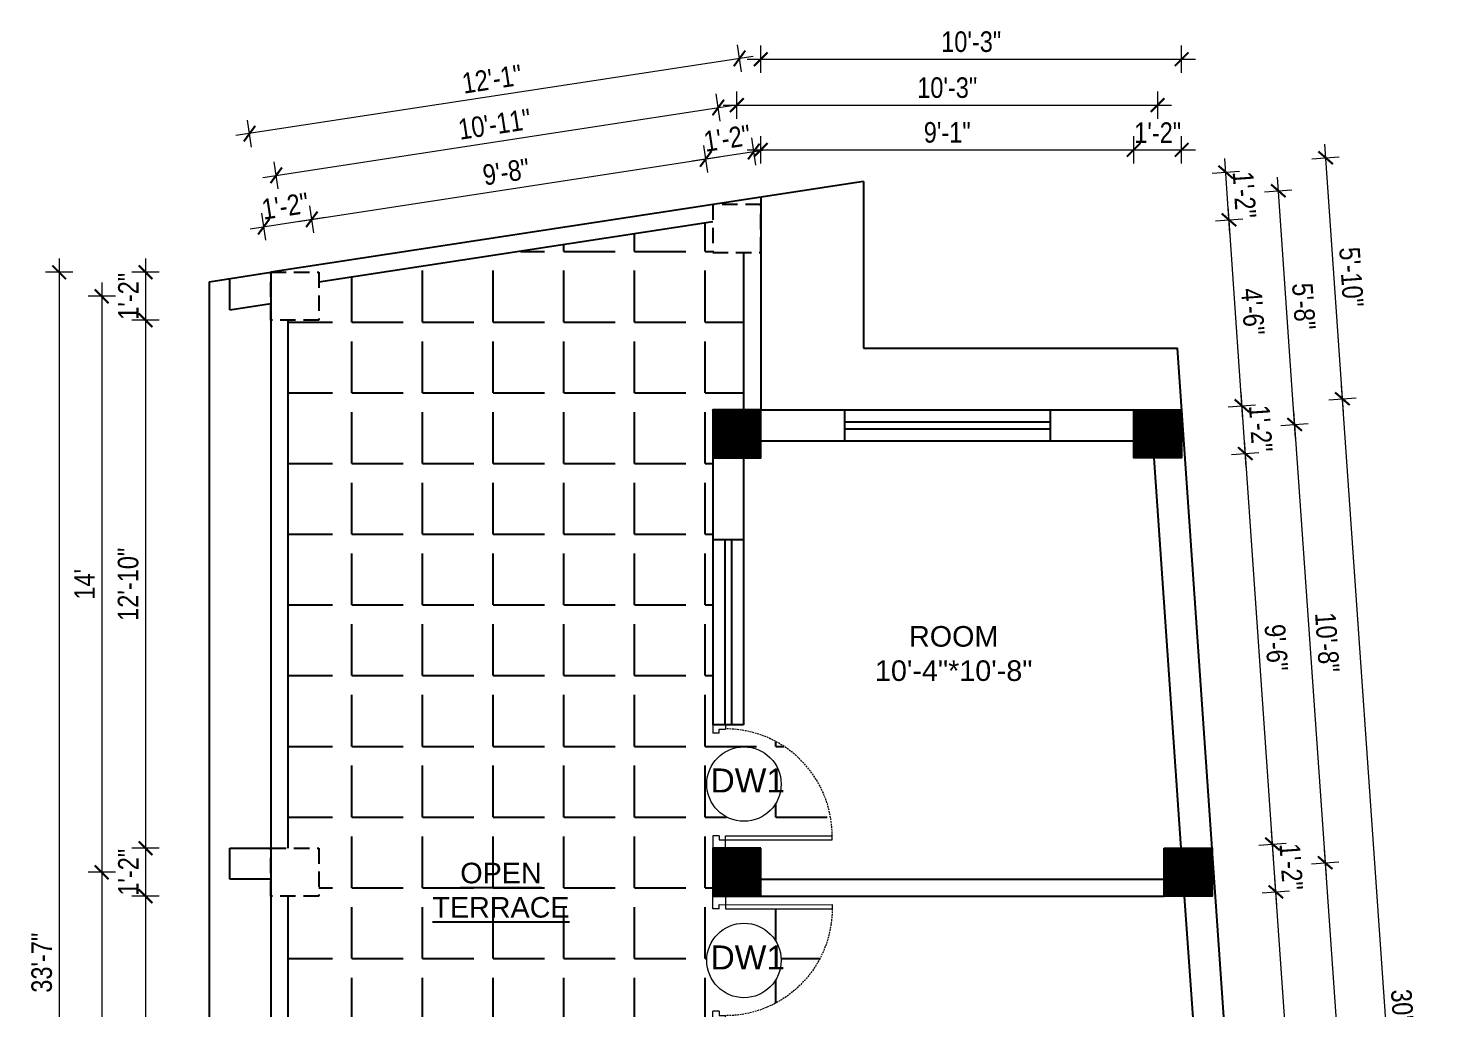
# Model space of a CAD drawing. Header units: inches. Extents: x -5096374 to -5070857, y -3259973 to -3243900.
# Drawn here: x -5090241.3 to -5089828.5, y -3258620.3 to -3258334.3 of the extents above; entities that cross this region are included whole.
import ezdxf

# ---------------------------------------------------------------- set-up
doc = ezdxf.new("R2010")
doc.units = ezdxf.units.IN
doc.header["$LTSCALE"] = 2
doc.header["$MEASUREMENT"] = 0
doc.header["$PDMODE"] = 34
doc.linetypes.add('HIDDEN', pattern=[0.375, 0.25, -0.125])
doc.layers.get('0').update_dxf_attribs({"linetype": 'CONTINUOUS'})
doc.layers.get('DEFPOINTS').update_dxf_attribs({"color": 141, "linetype": 'CONTINUOUS'})
doc.layers.add('A-Hatch', color=7, linetype='CONTINUOUS')
for name, color, linetype, lineweight in [('Annotate-Lite.w', 177, 'CONTINUOUS', 9), ('DIM 1-100', 4, 'CONTINUOUS', 13), ('Door-Window.w', 4, 'CONTINUOUS', 15), ('TEXT', 181, 'CONTINUOUS', 25)]:
    doc.layers.add(name, color=color, linetype=linetype, lineweight=lineweight)
doc.styles.add('arial.', font='arial.ttf')
doc.styles.add('gaurav', font='arial.ttf')
doc.styles.get("Standard").update_dxf_attribs({"font": 'ARIALN.TTF'})
doc.dimstyles.new('1 by 96', dxfattribs={"dimtxt": 6, "dimasz": 4, "dimexe": 4, "dimexo": 4, "dimgap": 2, "dimtad": 1, "dimdec": 0, "dimzin": 0, "dimdsep": 46, "dimlunit": 4, "dimtxsty": 'Standard', "dimblk": 'ARCHTICK', "dimcen": 0, "dimdle": 4, "dimadec": 0, "dimazin": 0, "dimtfac": 1, "dimtdec": 0, "dimtix": 1, "dimtofl": 0, "dimtmove": 1, "dimatfit": 3, "dimldrblk": 'ARCHTICK', "dimfxl": 4, "dimfxlon": 1, "dimtolj": 1, "dimtzin": 0, "dimlwd": -1, "dimlwe": -1, "dimarcsym": 0})
pattern_1 = [(45, (591.35955, 0), (-0.0883883476483, 0.0883883476483), [])]

# ---------------------------------------------------------------- blocks, each defined once
blk = doc.blocks.new('3-0')
at = {"ltscale": 3}
for p, q in [((11063.05, 10097.68), (11065.97, 10099.9)), ((11065.97, 10099.9), (11066.71, 10098.92)), ((11063.05, 10097.68), (11064.53, 10095.73)), ((11065.99, 10096.84), (11064.53, 10095.73)), ((11065.25, 10097.81), (11066.71, 10098.92)), ((11065.99, 10096.84), (11065.25, 10097.81)), ((11085.5, 10074.13), (11110.32, 10092.96)), ((11086.24, 10073.15), (11111.05, 10091.97)), ((11111.05, 10091.97), (11110.32, 10092.96)), ((11084.04, 10073.02), (11082.57, 10071.91)), ((11082.57, 10071.91), (11084.79, 10068.98)), ((11084.04, 10073.02), (11084.78, 10072.04)), ((11084.78, 10072.04), (11086.24, 10073.15)), ((11084.79, 10068.98), (11087.72, 10071.2)), ((11086.24, 10073.15), (11085.5, 10074.13)), ((11087.72, 10071.2), (11086.24, 10073.15))]:
    blk.add_line(p, q, dxfattribs=at)
at = {"layer": 'Door-Window.w', "color": 9, "linetype": 'HIDDEN', "lineweight": 18}
blk.add_arc((11085.5, 10074.13), 31.16, 37.1906, 127.1465, dxfattribs=at)
blk = doc.blocks.new('_ArchTick')
at = {"color": 0, "linetype": 'ByBlock', "const_width": 0.15}
blk.add_lwpolyline([(-0.5, -0.5), (0.5, 0.5)], dxfattribs=at)
blk = doc.blocks.new('*D412')
at = {"layer": 'DEFPOINTS', "color": 0, "transparency": 16777216}
for p in [(-5090158.53, -3258390.02), (-5090170.49, -3258405.47), (-5090156.49, -3258403.32)]:
    blk.add_point(p, dxfattribs=at)
at = {"layer": 'DIM 1-100', "color": 0, "transparency": 16777216}
for p, q in [((-5090171.93, -3258396.12), (-5090173.14, -3258388.21)), ((-5090157.93, -3258393.97), (-5090159.14, -3258386.06)), ((-5090176.49, -3258392.77), (-5090154.58, -3258389.41))]:
    blk.add_line(p, q, dxfattribs=at)
at = {"layer": 'DIM 1-100', "color": 0, "transparency": 16777216, "xscale": 4, "yscale": 4, "zscale": 4}
for p, rotation in [((-5090158.53, -3258390.02), 8.714742016929982), ((-5090172.53, -3258392.16), 188.71474201693)]:
    blk.add_blockref('_ArchTick', p, dxfattribs=dict(at, rotation=rotation))
at = {"layer": 'DIM 1-100', "color": 0, "transparency": 16777216, "insert": (-5090166.29, -3258386.14), "char_height": 6, "attachment_point": 5, "rotation": 8.7147}
blk.add_mtext('\\A1;1\'-2"', dxfattribs=at)
blk = doc.blocks.new('*D413')
at = {"layer": 'DEFPOINTS', "color": 0, "ltscale": 0.5, "transparency": 16777216}
for p in [(-5090043.53, -3258372.39), (-5090041.49, -3258385.7), (-5090156.49, -3258403.32)]:
    blk.add_point(p, dxfattribs=at)
at = {"layer": 'DIM 1-100', "color": 0, "ltscale": 0.5, "transparency": 16777216}
for p, q in [((-5090162.49, -3258390.62), (-5090039.58, -3258371.78)), ((-5090042.93, -3258376.34), (-5090044.14, -3258368.44)), ((-5090157.93, -3258393.97), (-5090159.14, -3258386.06))]:
    blk.add_line(p, q, dxfattribs=at)
at = {"layer": 'DIM 1-100', "color": 0, "ltscale": 0.5, "transparency": 16777216, "xscale": 4, "yscale": 4, "zscale": 4}
for p, rotation in [((-5090043.53, -3258372.39), 8.71474201692909), ((-5090158.53, -3258390.02), 188.7147420169291)]:
    blk.add_blockref('_ArchTick', p, dxfattribs=dict(at, rotation=rotation))
at = {"layer": 'DIM 1-100', "color": 0, "ltscale": 0.5, "transparency": 16777216, "insert": (-5090101.8, -3258376.2), "char_height": 6, "attachment_point": 5, "rotation": 8.7147}
blk.add_mtext('\\A1;9\'-8"', dxfattribs=at)
blk = doc.blocks.new('*D414')
at = {"layer": 'DEFPOINTS', "color": 0, "ltscale": 0.5, "transparency": 16777216}
for p in [(-5090029.53, -3258370.24), (-5090027.49, -3258383.55), (-5090041.49, -3258385.7)]:
    blk.add_point(p, dxfattribs=at)
at = {"layer": 'DIM 1-100', "color": 0, "ltscale": 0.5, "transparency": 16777216}
for p, q in [((-5090028.93, -3258374.2), (-5090030.14, -3258366.29)), ((-5090047.49, -3258373), (-5090025.58, -3258369.64)), ((-5090042.93, -3258376.34), (-5090044.14, -3258368.44))]:
    blk.add_line(p, q, dxfattribs=at)
at = {"layer": 'DIM 1-100', "color": 0, "ltscale": 0.5, "transparency": 16777216, "xscale": 4, "yscale": 4, "zscale": 4}
for p, rotation in [((-5090029.53, -3258370.24), 8.71474201692909), ((-5090043.53, -3258372.39), 188.7147420169291)]:
    blk.add_blockref('_ArchTick', p, dxfattribs=dict(at, rotation=rotation))
at = {"layer": 'DIM 1-100', "color": 0, "ltscale": 0.5, "transparency": 16777216, "insert": (-5090037.29, -3258366.36), "char_height": 6, "attachment_point": 5, "rotation": 8.7147}
blk.add_mtext('\\A1;1\'-2"', dxfattribs=at)
blk = doc.blocks.new('*D415')
at = {"layer": 'DEFPOINTS', "color": 0, "ltscale": 0.5, "transparency": 16777216}
for p in [(-5089918.65, -3258369.75), (-5090027.49, -3258383.55), (-5089918.65, -3258445.63)]:
    blk.add_point(p, dxfattribs=at)
at = {"layer": 'DIM 1-100', "color": 0, "ltscale": 0.5, "transparency": 16777216}
for p, q in [((-5090027.49, -3258373.75), (-5090027.49, -3258365.75)), ((-5089918.65, -3258373.75), (-5089918.65, -3258365.75)), ((-5090031.49, -3258369.75), (-5089914.65, -3258369.75))]:
    blk.add_line(p, q, dxfattribs=at)
at = {"layer": 'DIM 1-100', "color": 0, "ltscale": 0.5, "transparency": 16777216, "xscale": 4, "yscale": 4, "zscale": 4, "rotation": 180}
blk.add_blockref('_ArchTick', (-5090027.49, -3258369.75), dxfattribs=at)
at = {"layer": 'DIM 1-100', "color": 0, "ltscale": 0.5, "transparency": 16777216, "xscale": 4, "yscale": 4, "zscale": 4}
blk.add_blockref('_ArchTick', (-5089918.65, -3258369.75), dxfattribs=at)
at = {"layer": 'DIM 1-100', "color": 0, "ltscale": 0.5, "transparency": 16777216, "insert": (-5089973.07, -3258364.69), "char_height": 6, "attachment_point": 5}
blk.add_mtext('\\A1;9\'-1"', dxfattribs=at)
blk = doc.blocks.new('*D416')
at = {"layer": 'DEFPOINTS', "color": 0, "ltscale": 0.5, "transparency": 16777216}
for p in [(-5089904.65, -3258369.75), (-5089918.65, -3258445.63), (-5089904.65, -3258445.63)]:
    blk.add_point(p, dxfattribs=at)
at = {"layer": 'DIM 1-100', "color": 0, "ltscale": 0.5, "transparency": 16777216}
for p, q in [((-5089918.65, -3258373.75), (-5089918.65, -3258365.75)), ((-5089904.65, -3258373.75), (-5089904.65, -3258365.75)), ((-5089922.65, -3258369.75), (-5089900.65, -3258369.75))]:
    blk.add_line(p, q, dxfattribs=at)
at = {"layer": 'DIM 1-100', "color": 0, "ltscale": 0.5, "transparency": 16777216, "xscale": 4, "yscale": 4, "zscale": 4, "rotation": 180}
blk.add_blockref('_ArchTick', (-5089918.65, -3258369.75), dxfattribs=at)
at = {"layer": 'DIM 1-100', "color": 0, "ltscale": 0.5, "transparency": 16777216, "xscale": 4, "yscale": 4, "zscale": 4}
blk.add_blockref('_ArchTick', (-5089904.65, -3258369.75), dxfattribs=at)
at = {"layer": 'DIM 1-100', "color": 0, "ltscale": 0.5, "transparency": 16777216, "insert": (-5089911.65, -3258364.74), "char_height": 6, "attachment_point": 5}
blk.add_mtext('\\A1;1\'-2"', dxfattribs=at)
blk = doc.blocks.new('*D417')
at = {"layer": 'DEFPOINTS', "color": 0, "ltscale": 0.5, "transparency": 16777216}
for p in [(-5090170.49, -3258405.47), (-5090207.04, -3258419.47), (-5090170.49, -3258419.47)]:
    blk.add_point(p, dxfattribs=at)
at = {"layer": 'DIM 1-100', "color": 0, "ltscale": 0.5, "transparency": 16777216}
for p, q in [((-5090203.04, -3258405.47), (-5090211.04, -3258405.47)), ((-5090207.04, -3258401.47), (-5090207.04, -3258423.47)), ((-5090203.04, -3258419.47), (-5090211.04, -3258419.47))]:
    blk.add_line(p, q, dxfattribs=at)
at = {"layer": 'DIM 1-100', "color": 0, "ltscale": 0.5, "transparency": 16777216, "xscale": 4, "yscale": 4, "zscale": 4}
for p, rotation in [((-5090207.04, -3258405.47), 90), ((-5090207.04, -3258419.47), 270)]:
    blk.add_blockref('_ArchTick', p, dxfattribs=dict(at, rotation=rotation))
at = {"layer": 'DIM 1-100', "color": 0, "ltscale": 0.5, "transparency": 16777216, "insert": (-5090212.06, -3258412.47), "char_height": 6, "attachment_point": 5, "rotation": 90}
blk.add_mtext('\\A1;1\'-2"', dxfattribs=at)
blk = doc.blocks.new('*D418')
at = {"layer": 'DEFPOINTS', "color": 0, "ltscale": 0.5, "transparency": 16777216}
for p in [(-5090170.49, -3258419.47), (-5090207.04, -3258573.47), (-5090170.49, -3258573.47)]:
    blk.add_point(p, dxfattribs=at)
at = {"layer": 'DIM 1-100', "color": 0, "ltscale": 0.5, "transparency": 16777216}
for p, q in [((-5090207.04, -3258415.47), (-5090207.04, -3258577.47)), ((-5090203.04, -3258419.47), (-5090211.04, -3258419.47)), ((-5090203.04, -3258573.47), (-5090211.04, -3258573.47))]:
    blk.add_line(p, q, dxfattribs=at)
at = {"layer": 'DIM 1-100', "color": 0, "ltscale": 0.5, "transparency": 16777216, "xscale": 4, "yscale": 4, "zscale": 4}
for p, rotation in [((-5090207.04, -3258419.47), 90), ((-5090207.04, -3258573.47), 270)]:
    blk.add_blockref('_ArchTick', p, dxfattribs=dict(at, rotation=rotation))
at = {"layer": 'DIM 1-100', "color": 0, "ltscale": 0.5, "transparency": 16777216, "insert": (-5090212.11, -3258496.47), "char_height": 6, "attachment_point": 5, "rotation": 90}
blk.add_mtext('\\A1;12\'-10"', dxfattribs=at)
blk = doc.blocks.new('*D419')
at = {"layer": 'DEFPOINTS', "color": 0, "ltscale": 0.5, "transparency": 16777216}
for p in [(-5090170.49, -3258573.47), (-5090207.04, -3258587.47), (-5090170.49, -3258587.47)]:
    blk.add_point(p, dxfattribs=at)
at = {"layer": 'DIM 1-100', "color": 0, "ltscale": 0.5, "transparency": 16777216}
for p, q in [((-5090207.04, -3258569.47), (-5090207.04, -3258591.47)), ((-5090203.04, -3258573.47), (-5090211.04, -3258573.47)), ((-5090203.04, -3258587.47), (-5090211.04, -3258587.47))]:
    blk.add_line(p, q, dxfattribs=at)
at = {"layer": 'DIM 1-100', "color": 0, "ltscale": 0.5, "transparency": 16777216, "xscale": 4, "yscale": 4, "zscale": 4}
for p, rotation in [((-5090207.04, -3258573.47), 90), ((-5090207.04, -3258587.47), 270)]:
    blk.add_blockref('_ArchTick', p, dxfattribs=dict(at, rotation=rotation))
at = {"layer": 'DIM 1-100', "color": 0, "ltscale": 0.5, "transparency": 16777216, "insert": (-5090212.06, -3258580.47), "char_height": 6, "attachment_point": 5, "rotation": 90}
blk.add_mtext('\\A1;1\'-2"', dxfattribs=at)
blk = doc.blocks.new('*D420')
at = {"layer": 'DEFPOINTS', "color": 0, "ltscale": 0.5, "transparency": 16777216}
for p in [(-5090170.49, -3258587.47), (-5090207.04, -3258701.23), (-5090170.49, -3258701.23)]:
    blk.add_point(p, dxfattribs=at)
at = {"layer": 'DIM 1-100', "color": 0, "ltscale": 0.5, "transparency": 16777216}
for p, q in [((-5090207.04, -3258583.47), (-5090207.04, -3258705.23)), ((-5090203.04, -3258587.47), (-5090211.04, -3258587.47)), ((-5090203.04, -3258701.23), (-5090211.04, -3258701.23))]:
    blk.add_line(p, q, dxfattribs=at)
at = {"layer": 'DIM 1-100', "color": 0, "ltscale": 0.5, "transparency": 16777216, "xscale": 4, "yscale": 4, "zscale": 4}
for p, rotation in [((-5090207.04, -3258587.47), 90), ((-5090207.04, -3258701.23), 270)]:
    blk.add_blockref('_ArchTick', p, dxfattribs=dict(at, rotation=rotation))
at = {"layer": 'DIM 1-100', "color": 0, "ltscale": 0.5, "transparency": 16777216, "insert": (-5090212.11, -3258644.35), "char_height": 6, "attachment_point": 5, "rotation": 90}
blk.add_mtext('\\A1;9\'-6"', dxfattribs=at)
blk = doc.blocks.new('*D424')
at = {"layer": 'DEFPOINTS', "color": 0, "ltscale": 0.5, "transparency": 16777216}
for p in [(-5090163.49, -3258412.47), (-5090219.84, -3258580.47), (-5090163.49, -3258580.47)]:
    blk.add_point(p, dxfattribs=at)
at = {"layer": 'DIM 1-100', "color": 0, "ltscale": 0.5, "transparency": 16777216}
for p, q in [((-5090219.84, -3258408.47), (-5090219.84, -3258584.47)), ((-5090215.84, -3258412.47), (-5090223.84, -3258412.47)), ((-5090215.84, -3258580.47), (-5090223.84, -3258580.47))]:
    blk.add_line(p, q, dxfattribs=at)
at = {"layer": 'DIM 1-100', "color": 0, "ltscale": 0.5, "transparency": 16777216, "xscale": 4, "yscale": 4, "zscale": 4}
for p, rotation in [((-5090219.84, -3258412.47), 90), ((-5090219.84, -3258580.47), 270)]:
    blk.add_blockref('_ArchTick', p, dxfattribs=dict(at, rotation=rotation))
at = {"layer": 'DIM 1-100', "color": 0, "ltscale": 0.5, "transparency": 16777216, "insert": (-5090224.86, -3258496.47), "char_height": 6, "attachment_point": 5, "rotation": 90}
blk.add_mtext("\\A1;14'", dxfattribs=at)
blk = doc.blocks.new('*D425')
at = {"layer": 'DEFPOINTS', "color": 0, "ltscale": 0.5, "transparency": 16777216}
for p in [(-5090163.49, -3258580.47), (-5090219.84, -3258708.23), (-5090163.49, -3258708.23)]:
    blk.add_point(p, dxfattribs=at)
at = {"layer": 'DIM 1-100', "color": 0, "ltscale": 0.5, "transparency": 16777216}
for p, q in [((-5090219.84, -3258576.47), (-5090219.84, -3258712.23)), ((-5090215.84, -3258580.47), (-5090223.84, -3258580.47)), ((-5090215.84, -3258708.23), (-5090223.84, -3258708.23))]:
    blk.add_line(p, q, dxfattribs=at)
at = {"layer": 'DIM 1-100', "color": 0, "ltscale": 0.5, "transparency": 16777216, "xscale": 4, "yscale": 4, "zscale": 4}
for p, rotation in [((-5090219.84, -3258580.47), 90), ((-5090219.84, -3258708.23), 270)]:
    blk.add_blockref('_ArchTick', p, dxfattribs=dict(at, rotation=rotation))
at = {"layer": 'DIM 1-100', "color": 0, "ltscale": 0.5, "transparency": 16777216, "insert": (-5090224.91, -3258644.35), "char_height": 6, "attachment_point": 5, "rotation": 90}
blk.add_mtext('\\A1;10\'-8"', dxfattribs=at)
blk = doc.blocks.new('*D427')
at = {"layer": 'DEFPOINTS', "color": 0, "ltscale": 0.5, "transparency": 16777216}
for p in [(-5090170.49, -3258405.47), (-5090232.27, -3258808.23), (-5090170.49, -3258808.23)]:
    blk.add_point(p, dxfattribs=at)
at = {"layer": 'DIM 1-100', "color": 0, "ltscale": 0.5, "transparency": 16777216}
for p, q in [((-5090228.27, -3258405.47), (-5090236.27, -3258405.47)), ((-5090232.27, -3258401.47), (-5090232.27, -3258812.23)), ((-5090228.27, -3258808.23), (-5090236.27, -3258808.23))]:
    blk.add_line(p, q, dxfattribs=at)
at = {"layer": 'DIM 1-100', "color": 0, "ltscale": 0.5, "transparency": 16777216, "xscale": 4, "yscale": 4, "zscale": 4}
for p, rotation in [((-5090232.27, -3258405.47), 90), ((-5090232.27, -3258808.23), 270)]:
    blk.add_blockref('_ArchTick', p, dxfattribs=dict(at, rotation=rotation))
at = {"layer": 'DIM 1-100', "color": 0, "ltscale": 0.5, "transparency": 16777216, "insert": (-5090237.33, -3258606.85), "char_height": 6, "attachment_point": 5, "rotation": 90}
blk.add_mtext('\\A1;33\'-7"', dxfattribs=at)
blk = doc.blocks.new('*D428')
at = {"layer": 'DEFPOINTS', "color": 0, "ltscale": 0.5, "transparency": 16777216}
for p in [(-5090039.9, -3258357.4), (-5090034.49, -3258392.7), (-5090163.49, -3258412.47)]:
    blk.add_point(p, dxfattribs=at)
at = {"layer": 'DIM 1-100', "color": 0, "ltscale": 0.5, "transparency": 16777216}
for p, q in [((-5090039.3, -3258361.36), (-5090040.51, -3258353.45)), ((-5090172.86, -3258377.78), (-5090035.95, -3258356.8)), ((-5090168.3, -3258381.13), (-5090169.51, -3258373.22))]:
    blk.add_line(p, q, dxfattribs=at)
at = {"layer": 'DIM 1-100', "color": 0, "ltscale": 0.5, "transparency": 16777216, "xscale": 4, "yscale": 4, "zscale": 4}
for p, rotation in [((-5090039.9, -3258357.4), 8.714742018610865), ((-5090168.9, -3258377.18), 188.7147420186108)]:
    blk.add_blockref('_ArchTick', p, dxfattribs=dict(at, rotation=rotation))
at = {"layer": 'DIM 1-100', "color": 0, "ltscale": 0.5, "transparency": 16777216, "insert": (-5090105.17, -3258362.29), "char_height": 6, "attachment_point": 5, "rotation": 8.7147}
blk.add_mtext('\\A1;10\'-11"', dxfattribs=at)
blk = doc.blocks.new('*D429')
at = {"layer": 'DEFPOINTS', "color": 0, "ltscale": 0.5, "transparency": 16777216}
for p in [(-5089911.65, -3258356.7), (-5090034.49, -3258392.7), (-5089911.65, -3258452.63)]:
    blk.add_point(p, dxfattribs=at)
at = {"layer": 'DIM 1-100', "color": 0, "ltscale": 0.5, "transparency": 16777216}
for p, q in [((-5090034.49, -3258360.7), (-5090034.49, -3258352.7)), ((-5089911.65, -3258360.7), (-5089911.65, -3258352.7)), ((-5090038.49, -3258356.7), (-5089907.65, -3258356.7))]:
    blk.add_line(p, q, dxfattribs=at)
at = {"layer": 'DIM 1-100', "color": 0, "ltscale": 0.5, "transparency": 16777216, "xscale": 4, "yscale": 4, "zscale": 4, "rotation": 180}
blk.add_blockref('_ArchTick', (-5090034.49, -3258356.7), dxfattribs=at)
at = {"layer": 'DIM 1-100', "color": 0, "ltscale": 0.5, "transparency": 16777216, "xscale": 4, "yscale": 4, "zscale": 4}
blk.add_blockref('_ArchTick', (-5089911.65, -3258356.7), dxfattribs=at)
at = {"layer": 'DIM 1-100', "color": 0, "ltscale": 0.5, "transparency": 16777216, "insert": (-5089973.07, -3258351.64), "char_height": 6, "attachment_point": 5}
blk.add_mtext('\\A1;10\'-3"', dxfattribs=at)
blk = doc.blocks.new('*D430')
at = {"layer": 'DEFPOINTS', "color": 0, "ltscale": 0.5, "transparency": 16777216}
for p in [(-5090176.69, -3258365.01), (-5090027.49, -3258383.55), (-5090170.49, -3258405.47)]:
    blk.add_point(p, dxfattribs=at)
at = {"layer": 'DIM 1-100', "color": 0, "ltscale": 0.5, "transparency": 16777216}
for p, q in [((-5090033.09, -3258347.04), (-5090034.3, -3258339.13)), ((-5090029.74, -3258342.48), (-5090180.65, -3258365.61)), ((-5090176.09, -3258368.96), (-5090177.3, -3258361.05))]:
    blk.add_line(p, q, dxfattribs=at)
at = {"layer": 'DIM 1-100', "color": 0, "ltscale": 0.5, "transparency": 16777216, "xscale": 4, "yscale": 4, "zscale": 4}
for p, rotation in [((-5090033.69, -3258343.09), 8.714742018475636), ((-5090176.69, -3258365.01), 188.7147420184756)]:
    blk.add_blockref('_ArchTick', p, dxfattribs=dict(at, rotation=rotation))
at = {"layer": 'DIM 1-100', "color": 0, "ltscale": 0.5, "transparency": 16777216, "insert": (-5090105.95, -3258349.09), "char_height": 6, "attachment_point": 5, "rotation": 8.7147}
blk.add_mtext('\\A1;12\'-1"', dxfattribs=at)
blk = doc.blocks.new('*D431')
at = {"layer": 'DEFPOINTS', "color": 0, "ltscale": 0.5, "transparency": 16777216}
for p in [(-5089904.65, -3258343.3), (-5090027.49, -3258445.63), (-5089904.65, -3258445.63)]:
    blk.add_point(p, dxfattribs=at)
at = {"layer": 'DIM 1-100', "color": 0, "ltscale": 0.5, "transparency": 16777216}
for p, q in [((-5090027.49, -3258347.3), (-5090027.49, -3258339.3)), ((-5089904.65, -3258347.3), (-5089904.65, -3258339.3)), ((-5090031.49, -3258343.3), (-5089900.65, -3258343.3))]:
    blk.add_line(p, q, dxfattribs=at)
at = {"layer": 'DIM 1-100', "color": 0, "ltscale": 0.5, "transparency": 16777216, "xscale": 4, "yscale": 4, "zscale": 4, "rotation": 180}
blk.add_blockref('_ArchTick', (-5090027.49, -3258343.3), dxfattribs=at)
at = {"layer": 'DIM 1-100', "color": 0, "ltscale": 0.5, "transparency": 16777216, "xscale": 4, "yscale": 4, "zscale": 4}
blk.add_blockref('_ArchTick', (-5089904.65, -3258343.3), dxfattribs=at)
at = {"layer": 'DIM 1-100', "color": 0, "ltscale": 0.5, "transparency": 16777216, "insert": (-5089966.07, -3258338.24), "char_height": 6, "attachment_point": 5}
blk.add_mtext('\\A1;10\'-3"', dxfattribs=at)
blk = doc.blocks.new('*D443')
at = {"layer": 'DEFPOINTS', "color": 0, "ltscale": 0.5, "transparency": 16777216}
for p in [(-5089877.16, -3258586.18), (-5089895.74, -3258587.47), (-5089886.83, -3258701.23)]:
    blk.add_point(p, dxfattribs=at)
at = {"layer": 'DIM 1-100', "color": 0, "ltscale": 0.5, "transparency": 16777216}
for p, q in [((-5089868.95, -3258703.99), (-5089877.44, -3258582.19)), ((-5089881.15, -3258586.45), (-5089873.17, -3258585.9)), ((-5089873.22, -3258700.28), (-5089865.24, -3258699.72))]:
    blk.add_line(p, q, dxfattribs=at)
at = {"layer": 'DIM 1-100', "color": 0, "ltscale": 0.5, "transparency": 16777216, "xscale": 4, "yscale": 4, "zscale": 4}
for p, rotation in [((-5089877.16, -3258586.18), 93.98810611648946), ((-5089869.23, -3258700), 273.9881061164895)]:
    blk.add_blockref('_ArchTick', p, dxfattribs=dict(at, rotation=rotation))
at = {"layer": 'DIM 1-100', "color": 0, "ltscale": 0.5, "transparency": 16777216, "insert": (-5089868.14, -3258642.74), "char_height": 6, "attachment_point": 5, "rotation": 273.9881}
blk.add_mtext('\\A1;9\'-6"', dxfattribs=at)
blk = doc.blocks.new('*D444')
at = {"layer": 'DEFPOINTS', "color": 0, "ltscale": 0.5, "transparency": 16777216}
for p in [(-5089895.74, -3258573.47), (-5089878.13, -3258572.24), (-5089895.74, -3258587.47)]:
    blk.add_point(p, dxfattribs=at)
at = {"layer": 'DIM 1-100', "color": 0, "ltscale": 0.5, "transparency": 16777216}
for p, q in [((-5089876.89, -3258590.17), (-5089878.41, -3258568.25)), ((-5089882.13, -3258572.52), (-5089874.14, -3258571.97)), ((-5089881.15, -3258586.45), (-5089873.17, -3258585.9))]:
    blk.add_line(p, q, dxfattribs=at)
at = {"layer": 'DIM 1-100', "color": 0, "ltscale": 0.5, "transparency": 16777216, "xscale": 4, "yscale": 4, "zscale": 4}
for p, rotation in [((-5089878.13, -3258572.24), 93.98810611648946), ((-5089877.16, -3258586.18), 273.9881061164895)]:
    blk.add_blockref('_ArchTick', p, dxfattribs=dict(at, rotation=rotation))
at = {"layer": 'DIM 1-100', "color": 0, "ltscale": 0.5, "transparency": 16777216, "insert": (-5089872.65, -3258578.86), "char_height": 6, "attachment_point": 5, "rotation": 273.9881}
blk.add_mtext('\\A1;1\'-2"', dxfattribs=at)
blk = doc.blocks.new('*D445')
at = {"layer": 'DEFPOINTS', "color": 0, "ltscale": 0.5, "transparency": 16777216}
for p in [(-5089886.08, -3258458.34), (-5089904.65, -3258459.63), (-5089895.74, -3258573.47)]:
    blk.add_point(p, dxfattribs=at)
at = {"layer": 'DIM 1-100', "color": 0, "ltscale": 0.5, "transparency": 16777216}
for p, q in [((-5089877.86, -3258576.23), (-5089886.35, -3258454.35)), ((-5089890.07, -3258458.61), (-5089882.09, -3258458.06)), ((-5089882.13, -3258572.52), (-5089874.14, -3258571.97))]:
    blk.add_line(p, q, dxfattribs=at)
at = {"layer": 'DIM 1-100', "color": 0, "ltscale": 0.5, "transparency": 16777216, "xscale": 4, "yscale": 4, "zscale": 4}
for p, rotation in [((-5089886.08, -3258458.34), 93.98810611648946), ((-5089878.13, -3258572.24), 273.9881061164895)]:
    blk.add_blockref('_ArchTick', p, dxfattribs=dict(at, rotation=rotation))
at = {"layer": 'DIM 1-100', "color": 0, "ltscale": 0.5, "transparency": 16777216, "insert": (-5089877.05, -3258514.94), "char_height": 6, "attachment_point": 5, "rotation": 273.9881}
blk.add_mtext('\\A1;9\'-6"', dxfattribs=at)
blk = doc.blocks.new('*D446')
at = {"layer": 'DEFPOINTS', "color": 0, "ltscale": 0.5, "transparency": 16777216}
for p in [(-5089904.65, -3258445.63), (-5089887.05, -3258444.4), (-5089904.65, -3258459.63)]:
    blk.add_point(p, dxfattribs=at)
at = {"layer": 'DIM 1-100', "color": 0, "ltscale": 0.5, "transparency": 16777216}
for p, q in [((-5089885.8, -3258462.33), (-5089887.33, -3258440.41)), ((-5089891.04, -3258444.68), (-5089883.06, -3258444.13)), ((-5089890.07, -3258458.61), (-5089882.09, -3258458.06))]:
    blk.add_line(p, q, dxfattribs=at)
at = {"layer": 'DIM 1-100', "color": 0, "ltscale": 0.5, "transparency": 16777216, "xscale": 4, "yscale": 4, "zscale": 4}
for p, rotation in [((-5089887.05, -3258444.4), 93.98810611648946), ((-5089886.08, -3258458.34), 273.9881061164895)]:
    blk.add_blockref('_ArchTick', p, dxfattribs=dict(at, rotation=rotation))
at = {"layer": 'DIM 1-100', "color": 0, "ltscale": 0.5, "transparency": 16777216, "insert": (-5089881.56, -3258451.02), "char_height": 6, "attachment_point": 5, "rotation": 273.9881}
blk.add_mtext('\\A1;1\'-2"', dxfattribs=at)
blk = doc.blocks.new('*D447')
at = {"layer": 'DEFPOINTS', "color": 0, "ltscale": 0.5, "transparency": 16777216}
for p in [(-5089890.83, -3258390.17), (-5090027.49, -3258399.7), (-5089904.65, -3258445.63)]:
    blk.add_point(p, dxfattribs=at)
at = {"layer": 'DIM 1-100', "color": 0, "ltscale": 0.5, "transparency": 16777216}
for p, q in [((-5089886.77, -3258448.39), (-5089891.11, -3258386.18)), ((-5089894.82, -3258390.45), (-5089886.84, -3258389.89)), ((-5089891.04, -3258444.68), (-5089883.06, -3258444.13))]:
    blk.add_line(p, q, dxfattribs=at)
at = {"layer": 'DIM 1-100', "color": 0, "ltscale": 0.5, "transparency": 16777216, "xscale": 4, "yscale": 4, "zscale": 4}
for p, rotation in [((-5089890.83, -3258390.17), 93.98810611648946), ((-5089887.05, -3258444.4), 273.9881061164895)]:
    blk.add_blockref('_ArchTick', p, dxfattribs=dict(at, rotation=rotation))
at = {"layer": 'DIM 1-100', "color": 0, "ltscale": 0.5, "transparency": 16777216, "insert": (-5089883.89, -3258416.93), "char_height": 6, "attachment_point": 5, "rotation": 273.9881}
blk.add_mtext('\\A1;4\'-6"', dxfattribs=at)
blk = doc.blocks.new('*D448')
at = {"layer": 'DEFPOINTS', "color": 0, "ltscale": 0.5, "transparency": 16777216}
for p in [(-5089891.8, -3258376.24), (-5090027.49, -3258385.7), (-5090027.49, -3258399.7)]:
    blk.add_point(p, dxfattribs=at)
at = {"layer": 'DIM 1-100', "color": 0, "ltscale": 0.5, "transparency": 16777216}
for p, q in [((-5089890.55, -3258394.16), (-5089892.08, -3258372.25)), ((-5089895.79, -3258376.51), (-5089887.81, -3258375.96)), ((-5089894.82, -3258390.45), (-5089886.84, -3258389.89))]:
    blk.add_line(p, q, dxfattribs=at)
at = {"layer": 'DIM 1-100', "color": 0, "ltscale": 0.5, "transparency": 16777216, "xscale": 4, "yscale": 4, "zscale": 4}
for p, rotation in [((-5089891.8, -3258376.24), 93.98810611648946), ((-5089890.83, -3258390.17), 273.9881061164895)]:
    blk.add_blockref('_ArchTick', p, dxfattribs=dict(at, rotation=rotation))
at = {"layer": 'DIM 1-100', "color": 0, "ltscale": 0.5, "transparency": 16777216, "insert": (-5089886.31, -3258382.85), "char_height": 6, "attachment_point": 5, "rotation": 273.9881}
blk.add_mtext('\\A1;1\'-2"', dxfattribs=at)
blk = doc.blocks.new('*D449')
at = {"layer": 'DEFPOINTS', "color": 0, "ltscale": 0.5, "transparency": 16777216}
for p in [(-5089911.65, -3258452.63), (-5089862.78, -3258577.68), (-5089902.74, -3258580.47)]:
    blk.add_point(p, dxfattribs=at)
at = {"layer": 'DIM 1-100', "color": 0, "ltscale": 0.5, "transparency": 16777216}
for p, q in [((-5089871.97, -3258445.86), (-5089862.5, -3258581.68)), ((-5089875.68, -3258450.12), (-5089867.7, -3258449.57)), ((-5089866.77, -3258577.96), (-5089858.79, -3258577.41))]:
    blk.add_line(p, q, dxfattribs=at)
at = {"layer": 'DIM 1-100', "color": 0, "ltscale": 0.5, "transparency": 16777216, "xscale": 4, "yscale": 4, "zscale": 4}
for p, rotation in [((-5089871.69, -3258449.85), 93.98810611419698), ((-5089862.78, -3258577.68), 273.988106114197)]:
    blk.add_blockref('_ArchTick', p, dxfattribs=dict(at, rotation=rotation))
at = {"layer": 'DIM 1-100', "color": 0, "ltscale": 0.5, "transparency": 16777216, "insert": (-5089862.18, -3258513.41), "char_height": 6, "attachment_point": 5, "rotation": 273.9881}
blk.add_mtext('\\A1;10\'-8"', dxfattribs=at)
blk = doc.blocks.new('*D450')
at = {"layer": 'DEFPOINTS', "color": 0, "ltscale": 0.5, "transparency": 16777216}
for p in [(-5089902.74, -3258580.47), (-5089853.87, -3258705.44), (-5089893.83, -3258708.23)]:
    blk.add_point(p, dxfattribs=at)
at = {"layer": 'DIM 1-100', "color": 0, "ltscale": 0.5, "transparency": 16777216}
for p, q in [((-5089863.06, -3258573.69), (-5089853.59, -3258709.43)), ((-5089866.77, -3258577.96), (-5089858.79, -3258577.41)), ((-5089857.86, -3258705.72), (-5089849.88, -3258705.17))]:
    blk.add_line(p, q, dxfattribs=at)
at = {"layer": 'DIM 1-100', "color": 0, "ltscale": 0.5, "transparency": 16777216, "xscale": 4, "yscale": 4, "zscale": 4}
for p, rotation in [((-5089862.78, -3258577.68), 93.98810611419758), ((-5089853.87, -3258705.44), 273.9881061141976)]:
    blk.add_blockref('_ArchTick', p, dxfattribs=dict(at, rotation=rotation))
at = {"layer": 'DIM 1-100', "color": 0, "ltscale": 0.5, "transparency": 16777216, "insert": (-5089853.27, -3258641.21), "char_height": 6, "attachment_point": 5, "rotation": 273.9881}
blk.add_mtext('\\A1;10\'-8"', dxfattribs=at)
blk = doc.blocks.new('*D452')
at = {"layer": 'DEFPOINTS', "color": 0, "ltscale": 0.5, "transparency": 16777216}
for p in [(-5089876.44, -3258381.68), (-5090034.49, -3258392.7), (-5089911.65, -3258452.63)]:
    blk.add_point(p, dxfattribs=at)
at = {"layer": 'DIM 1-100', "color": 0, "ltscale": 0.5, "transparency": 16777216}
for p, q in [((-5089871.41, -3258453.84), (-5089876.72, -3258377.69)), ((-5089880.43, -3258381.96), (-5089872.45, -3258381.4)), ((-5089875.68, -3258450.12), (-5089867.7, -3258449.57))]:
    blk.add_line(p, q, dxfattribs=at)
at = {"layer": 'DIM 1-100', "color": 0, "ltscale": 0.5, "transparency": 16777216, "xscale": 4, "yscale": 4, "zscale": 4}
for p, rotation in [((-5089876.44, -3258381.68), 93.98810611419758), ((-5089871.69, -3258449.85), 273.9881061141976)]:
    blk.add_blockref('_ArchTick', p, dxfattribs=dict(at, rotation=rotation))
at = {"layer": 'DIM 1-100', "color": 0, "ltscale": 0.5, "transparency": 16777216, "insert": (-5089869.02, -3258415.41), "char_height": 6, "attachment_point": 5, "rotation": 273.9881}
blk.add_mtext('\\A1;5\'-8"', dxfattribs=at)
blk = doc.blocks.new('*D453')
at = {"layer": 'DEFPOINTS', "color": 0, "ltscale": 0.5, "transparency": 16777216}
for p in [(-5089857.73, -3258442.36), (-5089904.65, -3258445.63), (-5089879.37, -3258808.23)]:
    blk.add_point(p, dxfattribs=at)
at = {"layer": 'DIM 1-100', "color": 0, "ltscale": 0.5, "transparency": 16777216}
for p, q in [((-5089832.17, -3258808.95), (-5089858.01, -3258438.37)), ((-5089861.72, -3258442.64), (-5089853.74, -3258442.08)), ((-5089836.44, -3258805.24), (-5089828.46, -3258804.68))]:
    blk.add_line(p, q, dxfattribs=at)
at = {"layer": 'DIM 1-100', "color": 0, "ltscale": 0.5, "transparency": 16777216, "xscale": 4, "yscale": 4, "zscale": 4}
for p, rotation in [((-5089857.73, -3258442.36), 93.98810611425189), ((-5089832.45, -3258804.96), 273.9881061142519)]:
    blk.add_blockref('_ArchTick', p, dxfattribs=dict(at, rotation=rotation))
at = {"layer": 'DIM 1-100', "color": 0, "ltscale": 0.5, "transparency": 16777216, "insert": (-5089840.04, -3258623.31), "char_height": 6, "attachment_point": 5, "rotation": 273.9881}
blk.add_mtext('\\A1;30\'-3"', dxfattribs=at)
blk = doc.blocks.new('*D454')
at = {"layer": 'DEFPOINTS', "color": 0, "ltscale": 0.5, "transparency": 16777216}
for p in [(-5089862.63, -3258372.06), (-5090027.49, -3258383.55), (-5089904.65, -3258445.63)]:
    blk.add_point(p, dxfattribs=at)
at = {"layer": 'DIM 1-100', "color": 0, "ltscale": 0.5, "transparency": 16777216}
for p, q in [((-5089857.45, -3258446.35), (-5089862.91, -3258368.07)), ((-5089866.62, -3258372.34), (-5089858.64, -3258371.78)), ((-5089861.72, -3258442.64), (-5089853.74, -3258442.08))]:
    blk.add_line(p, q, dxfattribs=at)
at = {"layer": 'DIM 1-100', "color": 0, "ltscale": 0.5, "transparency": 16777216, "xscale": 4, "yscale": 4, "zscale": 4}
for p, rotation in [((-5089862.63, -3258372.06), 93.98810611424982), ((-5089857.73, -3258442.36), 273.9881061142498)]:
    blk.add_blockref('_ArchTick', p, dxfattribs=dict(at, rotation=rotation))
at = {"layer": 'DIM 1-100', "color": 0, "ltscale": 0.5, "transparency": 16777216, "insert": (-5089855.13, -3258406.86), "char_height": 6, "attachment_point": 5, "rotation": 273.9881}
blk.add_mtext('\\A1;5\'-10"', dxfattribs=at)

msp = doc.modelspace()

# ---------------------------------------------------------------- hatches: boundary and pattern name
at = {"layer": 'A-Hatch', "ltscale": 0.5}
h = msp.add_hatch(dxfattribs=at)
h.set_pattern_fill('ANGLE', color=256, scale=75)
h.set_pattern_definition([(0, (0, 0), (0, 20.625), [15, -5.625]), (90, (0, 0), (-20.625, 1e-15), [15, -5.625])])
h.paths.add_polyline_path([(-5090041.49, -3258459.63), (-5090041.49, -3258445.63), (-5090032.49, -3258445.63), (-5090032.49, -3258399.7), (-5090041.49, -3258399.7), (-5090041.49, -3258390.76), (-5090156.49, -3258408.38), (-5090156.49, -3258419.47), (-5090165.49, -3258419.47), (-5090165.49, -3258573.47), (-5090156.49, -3258573.47), (-5090156.49, -3258587.47), (-5090165.49, -3258587.47), (-5090165.49, -3258701.23), (-5090156.49, -3258701.23), (-5090156.49, -3258715.23), (-5090165.49, -3258715.23), (-5090165.49, -3258794.23), (-5090156.49, -3258794.23), (-5090156.49, -3258803.23), (-5090041.49, -3258803.23), (-5090041.49, -3258794.23), (-5090041.49, -3258715.23), (-5090041.49, -3258701.23), (-5090041.49, -3258623.47), (-5090041.47, -3258621.02), (-5090039.63, -3258621.02), (-5090039.63, -3258622.25), (-5090037.8, -3258622.25), (-5090037.8, -3258622.3, 0.413988), (-5090006.66, -3258591.14), (-5090037.82, -3258591.14), (-5090037.82, -3258589.92), (-5090039.66, -3258589.92), (-5090039.66, -3258591.14), (-5090041.49, -3258591.14), (-5090041.49, -3258587.47), (-5090041.49, -3258573.47), (-5090041.49, -3258569.8), (-5090039.66, -3258569.8), (-5090039.66, -3258571.02), (-5090037.82, -3258571.02), (-5090037.82, -3258569.8), (-5090006.66, -3258569.8, 0.413988), (-5090037.8, -3258538.64), (-5090037.8, -3258538.69), (-5090039.63, -3258538.69), (-5090039.63, -3258539.92), (-5090041.47, -3258539.92), (-5090041.47, -3258537.47), (-5090041.49, -3258537.47), (-5090041.49, -3258530.47)])
h.paths.add_polyline_path([(-5090021.54, -3258554.75, -1), (-5090043.25, -3258554.75, -1)], flags=16)
h.paths.add_polyline_path([(-5090021.54, -3258606.19, -1), (-5090043.25, -3258606.19, -1)], flags=16)
h.paths.add_polyline_path([(-5090124.71, -3258596.51), (-5090081.66, -3258596.51), (-5090081.66, -3258574.04), (-5090124.71, -3258574.04)], flags=24)
h.paths.add_polyline_path([(-5090044.64, -3258612.67), (-5090019.41, -3258612.67), (-5090019.41, -3258598.25), (-5090044.64, -3258598.25)], flags=24)
h.paths.add_polyline_path([(-5090044.64, -3258561.04), (-5090019.41, -3258561.04), (-5090019.41, -3258546.62), (-5090044.64, -3258546.62)], flags=24)
h = msp.add_hatch(dxfattribs=at)
h.set_pattern_fill('ANSI31', color=256)
h.set_pattern_definition(pattern_1)
h.paths.add_polyline_path([(-5090027.49, -3258448.63), (-5090027.5, -3258448.63), (-5090027.49, -3258445.63), (-5090041.49, -3258445.63), (-5090041.49, -3258459.63), (-5090027.49, -3258459.63)])
h = msp.add_hatch(dxfattribs=at)
h.set_pattern_fill('ANSI31', color=256)
h.set_pattern_definition(pattern_1)
h.paths.add_polyline_path([(-5089904.65, -3258445.63), (-5089918.65, -3258445.63), (-5089918.65, -3258459.63), (-5089904.65, -3258459.63)])
h = msp.add_hatch(dxfattribs=at)
h.set_pattern_fill('ANSI31', color=256)
h.set_pattern_definition(pattern_1)
h.paths.add_polyline_path([(-5090027.49, -3258573.47), (-5090041.49, -3258573.47), (-5090041.49, -3258587.47), (-5090027.49, -3258587.47)])
h = msp.add_hatch(dxfattribs=at)
h.set_pattern_fill('ANSI31', color=256)
h.set_pattern_definition(pattern_1)
h.paths.add_polyline_path([(-5089895.74, -3258573.47), (-5089909.74, -3258573.47), (-5089909.74, -3258587.47), (-5089895.74, -3258587.47)])

# ---------------------------------------------------------------- linework, layer by layer
at = {"ltscale": 0.5}
for p, q in [((-5089997.49, -3258378.95), (-5090170.49, -3258405.47)), ((-5089997.49, -3258378.95), (-5089997.49, -3258427.63)), ((-5090027.49, -3258383.55), (-5090027.49, -3258445.63)), ((-5090041.49, -3258390.76), (-5090156.49, -3258408.38)), ((-5090032.49, -3258399.7), (-5090032.49, -3258445.63)), ((-5090188.49, -3258408.23), (-5090170.49, -3258405.47)), ((-5090170.49, -3258405.47), (-5090170.49, -3258573.47)), ((-5090188.49, -3258408.23), (-5090188.49, -3258826.23)), ((-5090182.49, -3258416.42), (-5090182.49, -3258407.31)), ((-5090182.49, -3258416.42), (-5090170.49, -3258414.58)), ((-5090165.49, -3258419.47), (-5090165.49, -3258573.47)), ((-5089997.49, -3258427.63), (-5089905.91, -3258427.63)), ((-5089879.37, -3258808.23), (-5089905.91, -3258427.63)), ((-5090036.49, -3258445.63), (-5090027.49, -3258445.63)), ((-5090027.49, -3258445.63), (-5089904.65, -3258445.63)), ((-5090003.07, -3258445.63), (-5090003.07, -3258454.63)), ((-5089943.07, -3258445.63), (-5089943.07, -3258454.63)), ((-5090003.07, -3258449.13), (-5089943.07, -3258449.13)), ((-5090027.49, -3258454.63), (-5089918.65, -3258454.63)), ((-5090003.07, -3258451.13), (-5089943.07, -3258451.13)), ((-5090041.49, -3258459.63), (-5090041.49, -3258537.47)), ((-5090032.49, -3258459.63), (-5090032.49, -3258537.47)), ((-5089904.76, -3258573.47), (-5089912.7, -3258459.63)), ((-5090032.49, -3258483.47), (-5090041.49, -3258483.47)), ((-5090037.99, -3258483.47), (-5090037.99, -3258537.47)), ((-5090035.99, -3258483.47), (-5090035.99, -3258537.47)), ((-5090041.49, -3258530.47), (-5090041.49, -3258537.47)), ((-5090032.49, -3258537.47), (-5090041.49, -3258537.47)), ((-5090182.49, -3258573.47), (-5090170.49, -3258573.47)), ((-5090182.49, -3258582.47), (-5090182.49, -3258573.47)), ((-5090170.49, -3258573.47), (-5090170.49, -3258808.23)), ((-5090170.49, -3258582.47), (-5090182.49, -3258582.47)), ((-5090027.49, -3258582.47), (-5089909.74, -3258582.47)), ((-5090165.49, -3258587.47), (-5090165.49, -3258701.23)), ((-5090027.49, -3258587.47), (-5089909.74, -3258587.47)), ((-5089895.85, -3258701.23), (-5089903.78, -3258587.47))]:
    msp.add_line(p, q, dxfattribs=at)
at = {"linetype": 'HIDDEN', "ltscale": 9}
for points in [[(-5090027.49, -3258385.7), (-5090041.49, -3258385.7), (-5090041.49, -3258399.7), (-5090027.49, -3258399.7)], [(-5090170.49, -3258405.47), (-5090156.49, -3258405.47), (-5090156.49, -3258419.47), (-5090170.49, -3258419.47)], [(-5090170.49, -3258573.47), (-5090156.49, -3258573.47), (-5090156.49, -3258587.47), (-5090170.49, -3258587.47)]]:
    msp.add_lwpolyline(points, close=True, dxfattribs=at)
at = {"ltscale": 0.5}
for points in [[(-5090027.49, -3258445.63), (-5090041.49, -3258445.63), (-5090041.49, -3258459.63), (-5090027.49, -3258459.63)], [(-5089918.65, -3258445.63), (-5089904.65, -3258445.63), (-5089904.65, -3258459.63), (-5089918.65, -3258459.63)], [(-5090027.49, -3258573.47), (-5090041.49, -3258573.47), (-5090041.49, -3258587.47), (-5090027.49, -3258587.47)], [(-5089909.74, -3258573.47), (-5089895.74, -3258573.47), (-5089895.74, -3258587.47), (-5089909.74, -3258587.47)]]:
    msp.add_lwpolyline(points, close=True, dxfattribs=at)
at = {"layer": 'Annotate-Lite.w', "ltscale": 0.005}
for centre in [(-5090032.39, -3258554.75), (-5090032.39, -3258606.19)]:
    msp.add_circle(centre, 10.86, dxfattribs=at)

# ---------------------------------------------------------------- block references
at = {"layer": 'Door-Window.w', "linetype": 'ByBlock', "yscale": 0.9997910039624012, "zscale": 0.9997910039624012}
for p, xscale, rotation in [((-5104955.22, -3259894.03), 0.9997910039624012, 322.8094047801953), ((-5104955.22, -3257266.91), -0.9997910039624013, 217.1905952198047)]:
    msp.add_blockref('3-0', p, dxfattribs=dict(at, xscale=xscale, rotation=rotation))

# ---------------------------------------------------------------- texts
at = {"layer": 'Annotate-Lite.w', "ltscale": 0.005, "char_height": 7, "attachment_point": 1, "style": 'gaurav'}
for insert in [(-5090042.14, -3258550.19), (-5090042.14, -3258601.82)]:
    msp.add_mtext_dynamic_manual_height_columns('DW1', width=8, gutter_width=100, heights=[0], dxfattribs=dict(at, insert=insert))
at = {"layer": 'TEXT', "lineweight": -2, "insert": (-5089971.18, -3258516.7), "char_height": 6, "attachment_point": 5, "style": 'arial.'}
msp.add_mtext_dynamic_manual_height_columns('{\\W1;ROOM\\P10\'-4"*10\'-8"}', width=45.7314, gutter_width=30, heights=[0], dxfattribs=at)
at = {"layer": 'TEXT', "lineweight": -2, "insert": (-5090103.31, -3258585.73), "char_height": 6, "width": 127.5059, "attachment_point": 5, "style": 'arial.'}
msp.add_mtext('{\\LOPEN \\PTERRACE}', dxfattribs=at)

# ---------------------------------------------------------------- dimensions: what is measured, and where the dimension line sits
at = {"layer": 'DIM 1-100', "ltscale": 0.5}
for base, p1, p2, picture, middle in [((-5089904.65, -3258343.3), (-5090027.49, -3258445.63), (-5089904.65, -3258445.63), '*D431', (-5089966.07, -3258338.24)), ((-5089911.65, -3258356.7), (-5090034.49, -3258392.7), (-5089911.65, -3258452.63), '*D429', (-5089973.07, -3258351.64)), ((-5089918.65, -3258369.75), (-5090027.49, -3258383.55), (-5089918.65, -3258445.63), '*D415', (-5089973.07, -3258364.69))]:
    dim = msp.add_linear_dim(base=base, p1=p1, p2=p2, dimstyle='1 by 96', dxfattribs=at)
    dim.commit()
    dim.dimension.update_dxf_attribs({"geometry": picture, "text_midpoint": middle})
for p1, p2, distance, picture, middle in [((-5090027.49, -3258383.55), (-5090170.49, -3258405.47), -40.94, '*D430', (-5090105.95, -3258349.09)), ((-5090163.49, -3258412.47), (-5090034.49, -3258392.7), 35.7, '*D428', (-5090105.17, -3258362.29)), ((-5089879.37, -3258808.23), (-5089904.65, -3258445.63), -47.04, '*D453', (-5089840.04, -3258623.31)), ((-5089911.65, -3258452.63), (-5089902.74, -3258580.47), 40.06, '*D449', (-5089862.18, -3258513.41))]:
    dim = msp.add_aligned_dim(p1=p1, p2=p2, distance=distance, dimstyle='1 by 96', dxfattribs=at)
    dim.commit()
    dim.dimension.update_dxf_attribs({"geometry": picture, "text_midpoint": middle})
for base, p1, p2, angle, picture, middle in [((-5090029.53, -3258370.24), (-5090041.49, -3258385.7), (-5090027.49, -3258383.55), 188.7147, '*D414', (-5090036.53, -3258371.32)), ((-5090043.53, -3258372.39), (-5090156.49, -3258403.32), (-5090041.49, -3258385.7), 188.7147, '*D413', (-5090101.03, -3258381.2)), ((-5089891.8, -3258376.24), (-5090027.49, -3258399.7), (-5090027.49, -3258385.7), 93.9881, '*D448', (-5089891.31, -3258383.2)), ((-5090207.04, -3258419.47), (-5090170.49, -3258405.47), (-5090170.49, -3258419.47), 90, '*D417', (-5090207.04, -3258412.47)), ((-5089887.05, -3258444.4), (-5089904.65, -3258459.63), (-5089904.65, -3258445.63), 93.9881, '*D446', (-5089886.56, -3258451.37)), ((-5090207.04, -3258587.47), (-5090170.49, -3258573.47), (-5090170.49, -3258587.47), 90, '*D419', (-5090207.04, -3258580.47)), ((-5089878.13, -3258572.24), (-5089895.74, -3258587.47), (-5089895.74, -3258573.47), 93.9881, '*D444', (-5089877.65, -3258579.21))]:
    dim = msp.add_linear_dim(base=base, p1=p1, p2=p2, angle=angle, dimstyle='1 by 96', dxfattribs=at)
    dim.commit()
    dim.dimension.update_dxf_attribs({"geometry": picture, "text_midpoint": middle, "dimtype": 160})
dim = msp.add_linear_dim(base=(-5089904.65, -3258369.75), p1=(-5089918.65, -3258445.63), p2=(-5089904.65, -3258445.63), dimstyle='1 by 96', dxfattribs=at)
dim.commit()
dim.dimension.update_dxf_attribs({"geometry": '*D416', "text_midpoint": (-5089911.65, -3258369.75), "dimtype": 160})
for base, p1, p2, angle, picture, middle in [((-5089862.63, -3258372.06), (-5089904.65, -3258445.63), (-5090027.49, -3258383.55), 273.9881, '*D454', (-5089855.13, -3258406.86)), ((-5089876.44, -3258381.68), (-5089911.65, -3258452.63), (-5090034.49, -3258392.7), 93.9881, '*D452', (-5089869.02, -3258415.41)), ((-5089890.83, -3258390.17), (-5089904.65, -3258445.63), (-5090027.49, -3258399.7), 93.9881, '*D447', (-5089883.89, -3258416.93)), ((-5090232.27, -3258808.23), (-5090170.49, -3258405.47), (-5090170.49, -3258808.23), 90, '*D427', (-5090237.33, -3258606.85)), ((-5090219.84, -3258580.47), (-5090163.49, -3258412.47), (-5090163.49, -3258580.47), 90, '*D424', (-5090224.86, -3258496.47)), ((-5090207.04, -3258573.47), (-5090170.49, -3258419.47), (-5090170.49, -3258573.47), 90, '*D418', (-5090212.11, -3258496.47)), ((-5089886.08, -3258458.34), (-5089895.74, -3258573.47), (-5089904.65, -3258459.63), 93.9881, '*D445', (-5089877.05, -3258514.94)), ((-5089853.87, -3258705.44), (-5089902.74, -3258580.47), (-5089893.83, -3258708.23), 93.9881, '*D450', (-5089853.27, -3258641.21)), ((-5090219.84, -3258708.23), (-5090163.49, -3258580.47), (-5090163.49, -3258708.23), 90, '*D425', (-5090224.91, -3258644.35)), ((-5089877.16, -3258586.18), (-5089886.83, -3258701.23), (-5089895.74, -3258587.47), 93.9881, '*D443', (-5089868.14, -3258642.74)), ((-5090207.04, -3258701.23), (-5090170.49, -3258587.47), (-5090170.49, -3258701.23), 90, '*D420', (-5090212.11, -3258644.35))]:
    dim = msp.add_linear_dim(base=base, p1=p1, p2=p2, angle=angle, dimstyle='1 by 96', dxfattribs=at)
    dim.commit()
    dim.dimension.update_dxf_attribs({"geometry": picture, "text_midpoint": middle})
at = {"layer": 'DIM 1-100'}
dim = msp.add_linear_dim(base=(-5090158.53, -3258390.02), p1=(-5090170.49, -3258405.47), p2=(-5090156.49, -3258403.32), angle=8.7147, dimstyle='1 by 96', dxfattribs=at)
dim.commit()
dim.dimension.update_dxf_attribs({"geometry": '*D412', "text_midpoint": (-5090165.53, -3258391.09), "dimtype": 161})

doc.saveas('drawing.dxf')
